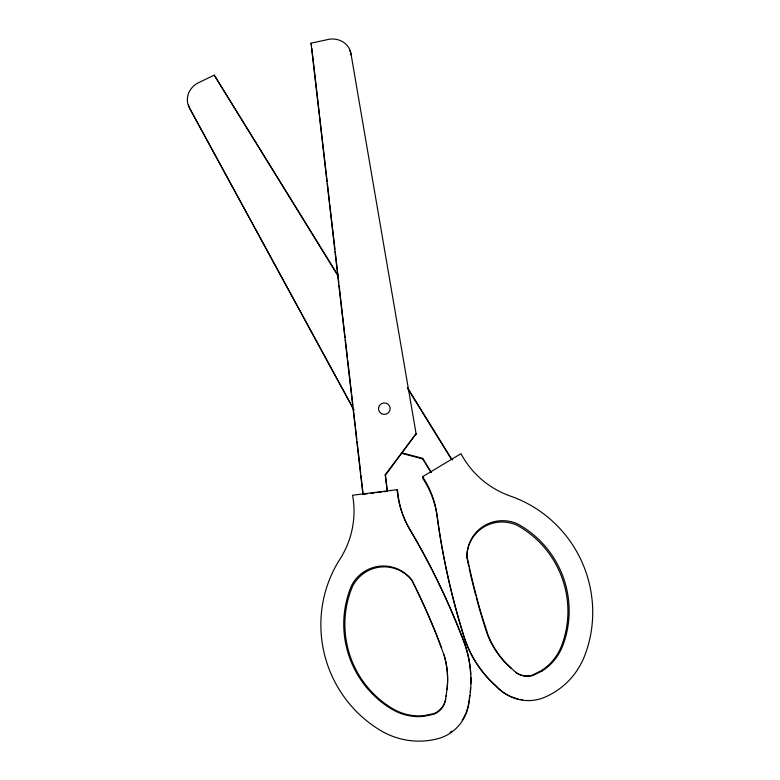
<?xml version="1.0" encoding="UTF-8"?>
<svg xmlns="http://www.w3.org/2000/svg" width="780" height="780" viewBox="0 0 780 780"><rect width="100%" height="100%" fill="white"/><g stroke="black" fill="none" stroke-linecap="round" stroke-linejoin="round"><path stroke-width="1.17" d="M446.082 695.721L445.575 699.65A19.831 19.11 77.2 0 1 433.719 714.275L423.745 716.342A54.229 52.601 78.1 0 1 391.93 709.254A97.461 95.131 72.3 0 1 351.673 585.341A36.816 36.114 86.7 0 1 411.577 579.716A769.45 665.788 -70.6 0 1 436.507 634.969L443.937 654.8A83.275 80.447 86.9 0 1 447.037 689.393M446.014 696.228L447.086 688.954A82.388 79.609 86.7 0 0 444.025 654.732M383.75 491.731L387.221 491.302L385.232 474.698L416.091 433.738L385.437 475.244L387.28 490.61M422.546 476.746L460.999 453.677A87.896 85.088 18 0 0 510.666 496.187A121.017 118.111 63.3 0 1 584.834 655.356A78.195 75.758 59 0 1 544.499 697.34A44.041 42.403 60.7 0 1 496.275 686.244A107.221 103.331 51.3 0 1 464.012 636.47A796.458 685.688 32.3 0 1 437.034 515.326A91.952 90.841 -64.2 0 0 422.546 476.746L422.848 478.491A91.016 89.934 -65 0 1 437.19 516.682A787.195 678.746 32.3 0 0 463.885 636.587A106.09 102.258 51.4 0 0 495.807 685.844A43.573 41.954 60.8 0 0 518.173 698.948M338.354 275.866L214.237 75.153L197.399 83.255A19.666 17.891 -22.2 0 0 189.326 107.62L354.003 409.939M362.915 494.305L311.025 43.202L329.365 39.205A19.754 17.96 -14.3 0 1 350.922 53.469L416.208 434.401M397.147 489.703L352.56 495.212A87.779 85.42 -55.3 0 1 339.875 559.299A121.163 118.267 72.3 0 0 380.377 730.373A78.254 75.894 78.1 0 0 438.214 738.592A44.08 42.471 77.2 0 0 469.267 700.148A107.24 103.603 86.8 0 0 463.729 641.062A796.156 688.73 -70.7 0 0 409.705 529.015A92.303 90.704 27.4 0 1 397.147 489.703L397.712 491.322A91.358 89.797 27.9 0 0 410.144 530.244A786.893 681.73 -70.8 0 1 432.101 570.112M364.075 494.159L367.546 493.73M371.017 493.301L374.488 492.872M376.808 492.59L381.44 492.014M401.466 452.712L422.662 458.348L431.35 472.553M401.622 453.316L422.75 458.933L430.794 472.085M511.485 668.665L506.503 663.975A82.378 79.404 51.4 0 1 499.639 656.165M407.452 387.601L452.234 460.024M337.73 275.418L214.237 75.153M407.452 388.186L451.601 459.576M353.652 409.481L190.066 109.161A19.607 17.852 -22.2 0 1 188.477 104.91M441.675 647.966L436.673 635.105A760.529 659.042 -70.6 0 0 411.996 580.427A36.436 35.743 86.5 0 0 352.716 585.995A96.447 94.136 72.3 0 0 392.574 708.611A53.664 52.046 78 0 0 424.047 715.621L433.914 713.573A19.617 18.905 77.2 0 0 445.643 699.104M385.232 474.698L385.437 475.244M485.696 629.567L487.705 635.232A82.378 79.404 51.4 0 0 492.082 644.592M481.66 616.405L485.355 628.475M311.025 43.202L311.425 44.918M422.662 458.348L422.75 458.933M311.844 48.545L319.361 113.841M319.634 116.259L327.151 181.564M327.434 183.982L329.521 202.127M329.794 204.545L334.952 249.288M335.224 251.706L337.311 269.851M337.594 272.269L338.842 283.15M339.125 285.568L345.101 337.565M345.384 339.992L347.471 358.127M347.753 360.545L352.901 405.288M353.174 407.706L355.261 425.851M355.543 428.269L356.791 439.15M357.074 441.568L360.691 473.011M360.974 475.43L363.061 493.574M432.637 571.165A786.893 681.73 -70.8 0 1 463.613 641.131A106.109 102.511 86.7 0 1 470.642 674.134M349.82 50.827A19.695 17.92 -14.2 0 1 351.215 55.165M468.994 700.693A43.612 42.023 77.2 0 1 466.167 712.413M465.748 713.427A43.612 42.023 77.2 0 1 462.179 720.174M451.834 731.143A43.612 42.023 77.2 0 1 450.06 732.371M470.779 677.323A106.109 102.511 86.7 0 1 470.759 683.709M470.535 687.96A106.109 102.511 86.7 0 1 470.155 692.211M469.755 695.38A106.109 102.511 86.7 0 1 469.267 698.539M481.319 615.313A760.812 656.155 32.2 0 1 476.297 597.422M475.702 595.189A760.812 656.155 32.2 0 1 469.96 571.721M469.706 570.609A760.812 656.155 32.2 0 1 469.209 568.376M468.721 566.143A760.812 656.155 32.2 0 1 466.83 557.222A36.436 35.646 49 0 1 516.857 525.174A96.33 94.019 63.3 0 1 561.512 645.899A53.615 51.958 59.1 0 1 541.125 670.742L532.106 675.207A19.598 18.876 60.7 0 1 515.463 672.292M498.937 655.249A82.378 79.404 51.4 0 1 492.638 645.596M522.444 699.699A43.573 41.954 60.8 0 1 520.299 699.377M542.081 670.985L532.964 675.5A19.812 19.081 60.7 0 1 514.585 671.297L507.078 664.141A83.255 80.242 51.2 0 1 488.085 635.086L481.63 614.962A769.753 662.844 32.1 0 1 466.986 556.267A36.816 36.016 48.7 0 1 517.53 523.887A97.344 95.014 63.2 0 1 562.682 645.879A54.191 52.504 59 0 1 542.081 670.985M381.488 413.702A5.85 5.733 -15.1 0 0 390.175 408.515A5.85 5.733 -15.1 0 0 381.342 403.757A5.85 5.733 -15.1 0 0 381.488 413.702"/></g></svg>
